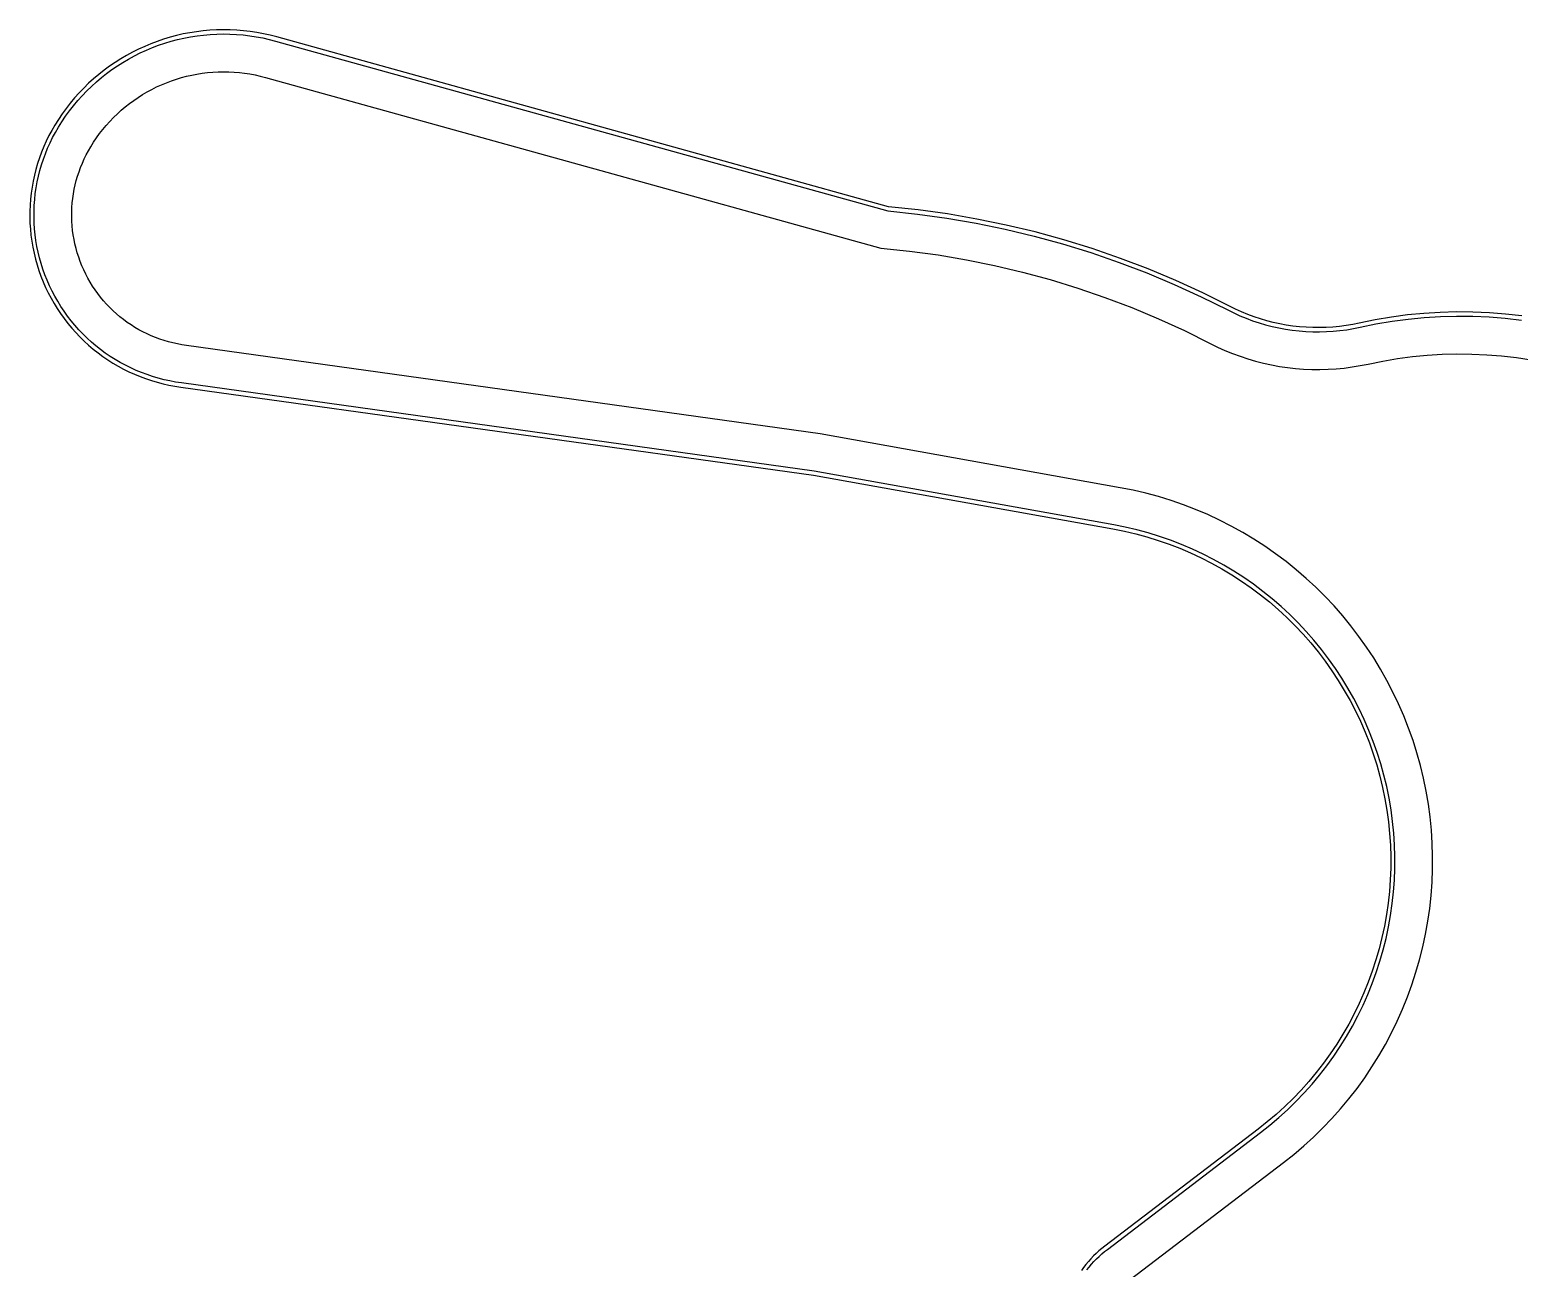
# Model space of a CAD drawing. Header units: millimetres. Extents: x 676447 to 689606, y 7455628 to 7463967.
# Drawn here: x 682237.4 to 682521.5, y 7462600.1 to 7462836.4 of the extents above; entities that cross this region are included whole.
import ezdxf

# ---------------------------------------------------------------- set-up
doc = ezdxf.new("R2010")
doc.units = ezdxf.units.MM
doc.header["$LTSCALE"] = 0.1
doc.header["$MEASUREMENT"] = 0
doc.layers.add('MUB_MEIOFIO', color=7, linetype='Continuous')
doc.layers.add('MUB_QUADRAS', color=7, linetype='Continuous')

msp = doc.modelspace()

# ---------------------------------------------------------------- linework, layer by layer
at = {"layer": 'MUB_MEIOFIO', "color": 244, "linetype": 'Continuous'}
msp.add_lwpolyline([(682439.01, 7462599.72), (682439.44, 7462600.27), (682439.88, 7462600.8), (682440.35, 7462601.32), (682440.83, 7462601.82), (682441.32, 7462602.31), (682441.84, 7462602.78), (682442.37, 7462603.23), (682442.92, 7462603.66), (682472.15, 7462625.95), (682473.91, 7462627.34), (682475.62, 7462628.8), (682477.29, 7462630.31), (682478.89, 7462631.88), (682480.45, 7462633.51), (682481.95, 7462635.18), (682483.39, 7462636.91), (682484.76, 7462638.69), (682486.08, 7462640.51), (682487.33, 7462642.38), (682488.52, 7462644.29), (682489.64, 7462646.24), (682490.69, 7462648.23), (682491.68, 7462650.25), (682492.59, 7462652.3), (682493.43, 7462654.39), (682494.2, 7462656.5), (682494.9, 7462658.64), (682495.52, 7462660.8), (682496.07, 7462662.98), (682496.54, 7462665.18), (682496.93, 7462667.39), (682497.25, 7462669.62), (682497.49, 7462671.85), (682497.66, 7462674.1), (682497.75, 7462676.34), (682497.76, 7462678.59), (682497.69, 7462680.84), (682497.54, 7462683.08), (682497.32, 7462685.32), (682497.02, 7462687.55), (682496.64, 7462689.77), (682496.19, 7462691.97), (682495.66, 7462694.15), (682495.06, 7462696.32), (682494.38, 7462698.46), (682493.63, 7462700.58), (682492.8, 7462702.68), (682491.91, 7462704.74), (682490.94, 7462706.77), (682489.91, 7462708.76), (682488.8, 7462710.72), (682487.63, 7462712.64), (682486.4, 7462714.52), (682485.1, 7462716.36), (682483.73, 7462718.14), (682482.31, 7462719.88), (682480.83, 7462721.57), (682479.28, 7462723.21), (682477.69, 7462724.8), (682476.04, 7462726.32), (682474.34, 7462727.79), (682472.59, 7462729.21), (682470.79, 7462730.55), (682468.94, 7462731.84), (682467.06, 7462733.06), (682465.13, 7462734.22), (682463.16, 7462735.31), (682461.16, 7462736.33), (682459.12, 7462737.28), (682457.05, 7462738.16), (682454.95, 7462738.97), (682452.83, 7462739.7), (682450.68, 7462740.36), (682448.51, 7462740.95), (682446.32, 7462741.46), (682444.12, 7462741.9), (682387, 7462752.16), (682266.29, 7462768.99), (682265.16, 7462769.15), (682264.06, 7462769.36), (682262.96, 7462769.6), (682261.87, 7462769.88), (682260.79, 7462770.2), (682259.72, 7462770.56), (682258.67, 7462770.95), (682257.63, 7462771.38), (682256.6, 7462771.84), (682255.6, 7462772.34), (682254.61, 7462772.88), (682253.64, 7462773.45), (682252.69, 7462774.05), (682251.76, 7462774.69), (682250.85, 7462775.35), (682249.97, 7462776.05), (682249.11, 7462776.78), (682248.28, 7462777.54), (682247.48, 7462778.33), (682246.7, 7462779.14), (682245.95, 7462779.98), (682245.24, 7462780.85), (682244.55, 7462781.74), (682243.89, 7462782.65), (682243.27, 7462783.59), (682242.68, 7462784.55), (682242.12, 7462785.52), (682241.6, 7462786.52), (682241.11, 7462787.53), (682240.66, 7462788.56), (682240.24, 7462789.61), (682239.86, 7462790.67), (682239.52, 7462791.74), (682239.22, 7462792.82), (682238.95, 7462793.92), (682238.72, 7462795.02), (682238.53, 7462796.13), (682238.38, 7462797.24), (682238.26, 7462798.36), (682238.19, 7462799.48), (682238.16, 7462800.61), (682238.16, 7462801.73), (682238.2, 7462802.86), (682238.29, 7462803.98), (682238.41, 7462805.1), (682238.57, 7462806.21), (682238.77, 7462807.32), (682239.01, 7462808.42), (682239.28, 7462809.51), (682239.6, 7462810.59), (682239.95, 7462811.66), (682240.33, 7462812.71), (682240.76, 7462813.76), (682241.22, 7462814.78), (682241.72, 7462815.79), (682242.25, 7462816.79), (682242.81, 7462817.76), (682243.48, 7462818.83), (682244.19, 7462819.87), (682244.93, 7462820.89), (682245.7, 7462821.88), (682246.51, 7462822.85), (682247.35, 7462823.78), (682248.22, 7462824.69), (682249.13, 7462825.57), (682250.06, 7462826.41), (682251.02, 7462827.23), (682252.01, 7462828.01), (682253.02, 7462828.76), (682254.06, 7462829.47), (682255.13, 7462830.14), (682256.21, 7462830.78), (682257.32, 7462831.38), (682258.44, 7462831.95), (682259.59, 7462832.47), (682260.75, 7462832.96), (682261.93, 7462833.4), (682263.12, 7462833.81), (682264.33, 7462834.17), (682265.55, 7462834.49), (682266.77, 7462834.77), (682268.01, 7462835.01), (682269.26, 7462835.21), (682270.51, 7462835.36), (682271.76, 7462835.47), (682273.02, 7462835.54), (682274.28, 7462835.56), (682275.54, 7462835.55), (682276.79, 7462835.48), (682278.05, 7462835.38), (682279.3, 7462835.23), (682280.54, 7462835.04), (682281.78, 7462834.81), (682283.01, 7462834.54), (682284.24, 7462834.22), (682401, 7462801.81), (682406.7, 7462801.21), (682412.31, 7462800.43), (682417.88, 7462799.46), (682423.42, 7462798.32), (682428.92, 7462797), (682434.38, 7462795.51), (682439.78, 7462793.84), (682445.13, 7462791.99), (682450.42, 7462789.98), (682455.63, 7462787.79), (682460.78, 7462785.43), (682465.86, 7462782.91), (682467.01, 7462782.34), (682468.19, 7462781.8), (682469.4, 7462781.31), (682470.62, 7462780.85), (682471.85, 7462780.44), (682473.1, 7462780.08), (682474.36, 7462779.75), (682475.63, 7462779.47), (682476.91, 7462779.24), (682478.19, 7462779.05), (682479.49, 7462778.9), (682480.78, 7462778.8), (682482.08, 7462778.74), (682483.38, 7462778.73), (682484.68, 7462778.77), (682485.98, 7462778.85), (682487.28, 7462778.97), (682488.57, 7462779.14), (682489.85, 7462779.36), (682491.11, 7462779.62), (682494.15, 7462780.24), (682497.21, 7462780.75), (682500.27, 7462781.15), (682503.35, 7462781.45), (682506.44, 7462781.64), (682509.53, 7462781.72), (682512.63, 7462781.69), (682515.72, 7462781.56), (682518.8, 7462781.31), (682521.88, 7462780.96)], dxfattribs=at)
at = {"layer": 'MUB_QUADRAS', "linetype": 'Continuous'}
for points in [[(682521.98, 7462781.76), (682518.88, 7462782.11), (682515.77, 7462782.35), (682512.65, 7462782.49), (682509.53, 7462782.52), (682506.41, 7462782.44), (682503.29, 7462782.24), (682500.18, 7462781.95), (682497.09, 7462781.54), (682494.01, 7462781.02), (682490.95, 7462780.4), (682489.7, 7462780.15), (682488.45, 7462779.94), (682487.19, 7462779.77), (682485.92, 7462779.65), (682484.65, 7462779.57), (682483.38, 7462779.53), (682482.1, 7462779.54), (682480.83, 7462779.6), (682479.56, 7462779.7), (682478.3, 7462779.84), (682477.04, 7462780.03), (682475.79, 7462780.26), (682474.54, 7462780.53), (682473.31, 7462780.85), (682472.09, 7462781.21), (682470.88, 7462781.61), (682469.69, 7462782.05), (682468.51, 7462782.54), (682467.35, 7462783.06), (682466.21, 7462783.63), (682461.12, 7462786.16), (682455.96, 7462788.52), (682450.71, 7462790.72), (682445.4, 7462792.74), (682440.03, 7462794.6), (682434.6, 7462796.28), (682429.12, 7462797.78), (682423.6, 7462799.1), (682418.03, 7462800.25), (682412.43, 7462801.22), (682406.8, 7462802), (682401.15, 7462802.6), (682284.45, 7462834.99), (682283.2, 7462835.31), (682281.94, 7462835.59), (682280.68, 7462835.83), (682279.41, 7462836.03), (682278.13, 7462836.18), (682276.85, 7462836.28), (682275.56, 7462836.35), (682274.27, 7462836.36), (682272.99, 7462836.34), (682271.7, 7462836.27), (682270.42, 7462836.16), (682269.14, 7462836), (682267.87, 7462835.8), (682266.61, 7462835.56), (682265.35, 7462835.27), (682264.11, 7462834.94), (682262.88, 7462834.57), (682261.66, 7462834.15), (682260.46, 7462833.7), (682259.27, 7462833.2), (682258.1, 7462832.67), (682256.95, 7462832.09), (682255.82, 7462831.48), (682254.71, 7462830.83), (682253.62, 7462830.14), (682252.56, 7462829.41), (682251.52, 7462828.65), (682250.51, 7462827.85), (682249.53, 7462827.02), (682248.58, 7462826.15), (682247.66, 7462825.25), (682246.77, 7462824.33), (682245.91, 7462823.37), (682245.08, 7462822.38), (682244.29, 7462821.37), (682243.53, 7462820.33), (682242.81, 7462819.26), (682242.13, 7462818.17), (682241.55, 7462817.17), (682241, 7462816.16), (682240.5, 7462815.12), (682240.02, 7462814.07), (682239.59, 7462813), (682239.19, 7462811.92), (682238.83, 7462810.83), (682238.51, 7462809.72), (682238.23, 7462808.6), (682237.98, 7462807.47), (682237.78, 7462806.34), (682237.62, 7462805.2), (682237.49, 7462804.05), (682237.41, 7462802.9), (682237.36, 7462801.75), (682237.36, 7462800.6), (682237.39, 7462799.45), (682237.47, 7462798.29), (682237.58, 7462797.15), (682237.74, 7462796.01), (682237.93, 7462794.87), (682238.17, 7462793.74), (682238.44, 7462792.62), (682238.75, 7462791.51), (682239.1, 7462790.41), (682239.49, 7462789.33), (682239.92, 7462788.26), (682240.38, 7462787.2), (682240.88, 7462786.16), (682241.42, 7462785.14), (682241.99, 7462784.14), (682242.6, 7462783.16), (682243.23, 7462782.2), (682243.91, 7462781.26), (682244.61, 7462780.35), (682245.35, 7462779.46), (682246.11, 7462778.6), (682246.91, 7462777.76), (682247.73, 7462776.96), (682248.58, 7462776.18), (682249.46, 7462775.43), (682250.37, 7462774.72), (682251.29, 7462774.03), (682252.25, 7462773.38), (682253.22, 7462772.77), (682254.21, 7462772.18), (682255.23, 7462771.63), (682256.26, 7462771.12), (682257.31, 7462770.64), (682258.38, 7462770.2), (682259.46, 7462769.8), (682260.55, 7462769.44), (682261.65, 7462769.11), (682262.77, 7462768.82), (682263.9, 7462768.57), (682265.03, 7462768.36), (682266.17, 7462768.19), (682386.88, 7462751.37), (682443.97, 7462741.11), (682446.15, 7462740.68), (682448.31, 7462740.18), (682450.45, 7462739.6), (682452.58, 7462738.94), (682454.68, 7462738.22), (682456.75, 7462737.42), (682458.79, 7462736.55), (682460.81, 7462735.61), (682462.78, 7462734.6), (682464.73, 7462733.53), (682466.63, 7462732.38), (682468.5, 7462731.18), (682470.32, 7462729.91), (682472.1, 7462728.57), (682473.82, 7462727.18), (682475.51, 7462725.73), (682477.13, 7462724.22), (682478.71, 7462722.65), (682480.23, 7462721.04), (682481.7, 7462719.37), (682483.1, 7462717.65), (682484.45, 7462715.88), (682485.73, 7462714.07), (682486.96, 7462712.21), (682488.11, 7462710.32), (682489.2, 7462708.38), (682490.23, 7462706.41), (682491.18, 7462704.41), (682492.07, 7462702.37), (682492.88, 7462700.3), (682493.62, 7462698.21), (682494.29, 7462696.09), (682494.89, 7462693.95), (682495.41, 7462691.79), (682495.86, 7462689.62), (682496.23, 7462687.43), (682496.52, 7462685.23), (682496.74, 7462683.02), (682496.89, 7462680.8), (682496.96, 7462678.58), (682496.95, 7462676.36), (682496.86, 7462674.14), (682496.7, 7462671.93), (682496.46, 7462669.72), (682496.14, 7462667.52), (682495.75, 7462665.33), (682495.29, 7462663.16), (682494.75, 7462661.01), (682494.13, 7462658.87), (682493.44, 7462656.76), (682492.68, 7462654.67), (682491.85, 7462652.62), (682490.95, 7462650.59), (682489.98, 7462648.59), (682488.94, 7462646.63), (682487.83, 7462644.7), (682486.66, 7462642.81), (682485.42, 7462640.97), (682484.12, 7462639.17), (682482.76, 7462637.41), (682481.34, 7462635.71), (682479.86, 7462634.05), (682478.33, 7462632.45), (682476.74, 7462630.89), (682475.09, 7462629.4), (682473.4, 7462627.96), (682471.66, 7462626.58), (682442.43, 7462604.29), (682441.86, 7462603.84), (682441.31, 7462603.38), (682440.78, 7462602.89), (682440.26, 7462602.39), (682439.76, 7462601.86), (682439.28, 7462601.33), (682438.81, 7462600.77), (682438.37, 7462600.2), (682437.95, 7462599.61)], [(682447.28, 7462597.93), (682476.52, 7462620.23), (682478.47, 7462621.78), (682480.38, 7462623.39), (682482.22, 7462625.07), (682484.01, 7462626.82), (682485.74, 7462628.62), (682487.4, 7462630.48), (682489, 7462632.4), (682490.53, 7462634.38), (682491.99, 7462636.4), (682493.38, 7462638.47), (682494.7, 7462640.59), (682495.94, 7462642.76), (682497.11, 7462644.97), (682498.2, 7462647.21), (682499.22, 7462649.49), (682500.15, 7462651.81), (682501.01, 7462654.15), (682501.78, 7462656.53), (682502.47, 7462658.93), (682503.08, 7462661.35), (682503.6, 7462663.79), (682504.04, 7462666.25), (682504.4, 7462668.72), (682504.66, 7462671.2), (682504.85, 7462673.69), (682504.94, 7462676.19), (682504.95, 7462678.69), (682504.88, 7462681.18), (682504.72, 7462683.67), (682504.47, 7462686.16), (682504.14, 7462688.63), (682503.72, 7462691.09), (682503.22, 7462693.54), (682502.63, 7462695.97), (682501.96, 7462698.37), (682501.21, 7462700.75), (682500.37, 7462703.11), (682499.46, 7462705.43), (682498.46, 7462707.72), (682497.39, 7462709.97), (682496.24, 7462712.19), (682495.01, 7462714.37), (682493.71, 7462716.5), (682492.34, 7462718.58), (682490.9, 7462720.62), (682489.38, 7462722.61), (682487.8, 7462724.54), (682486.15, 7462726.42), (682484.44, 7462728.23), (682482.67, 7462729.99), (682480.84, 7462731.69), (682478.95, 7462733.32), (682477.01, 7462734.89), (682475.01, 7462736.39), (682472.96, 7462737.82), (682470.86, 7462739.17), (682468.72, 7462740.46), (682466.54, 7462741.67), (682464.31, 7462742.8), (682462.05, 7462743.86), (682459.75, 7462744.83), (682457.42, 7462745.73), (682455.06, 7462746.55), (682452.68, 7462747.28), (682450.27, 7462747.93), (682447.83, 7462748.5), (682445.38, 7462748.99), (682388.14, 7462759.28), (682267.24, 7462776.12), (682266.38, 7462776.25), (682265.52, 7462776.41), (682264.66, 7462776.6), (682263.81, 7462776.81), (682262.97, 7462777.06), (682262.14, 7462777.34), (682261.32, 7462777.64), (682260.51, 7462777.97), (682259.72, 7462778.33), (682258.93, 7462778.72), (682258.16, 7462779.14), (682257.41, 7462779.58), (682256.67, 7462780.05), (682255.95, 7462780.54), (682255.24, 7462781.06), (682254.55, 7462781.6), (682253.89, 7462782.17), (682253.24, 7462782.76), (682252.61, 7462783.37), (682252.01, 7462784), (682251.43, 7462784.66), (682250.87, 7462785.33), (682250.33, 7462786.02), (682249.82, 7462786.73), (682249.34, 7462787.46), (682248.88, 7462788.21), (682248.44, 7462788.97), (682248.04, 7462789.74), (682247.66, 7462790.53), (682247.31, 7462791.33), (682246.98, 7462792.14), (682246.69, 7462792.97), (682246.42, 7462793.8), (682246.18, 7462794.64), (682245.97, 7462795.49), (682245.8, 7462796.35), (682245.65, 7462797.21), (682245.53, 7462798.08), (682245.44, 7462798.95), (682245.38, 7462799.82), (682245.36, 7462800.7), (682245.36, 7462801.57), (682245.39, 7462802.45), (682245.46, 7462803.32), (682245.55, 7462804.19), (682245.68, 7462805.05), (682245.83, 7462805.92), (682246.02, 7462806.77), (682246.23, 7462807.62), (682246.47, 7462808.46), (682246.75, 7462809.29), (682247.05, 7462810.11), (682247.38, 7462810.92), (682247.74, 7462811.72), (682248.12, 7462812.51), (682248.53, 7462813.28), (682248.97, 7462814.04), (682249.51, 7462814.89), (682250.08, 7462815.73), (682250.68, 7462816.55), (682251.3, 7462817.35), (682251.95, 7462818.13), (682252.63, 7462818.88), (682253.33, 7462819.61), (682254.06, 7462820.32), (682254.81, 7462821), (682255.58, 7462821.66), (682256.38, 7462822.28), (682257.19, 7462822.89), (682258.03, 7462823.46), (682258.88, 7462824), (682259.76, 7462824.52), (682260.65, 7462825), (682261.55, 7462825.45), (682262.48, 7462825.88), (682263.41, 7462826.27), (682264.36, 7462826.62), (682265.32, 7462826.95), (682266.29, 7462827.24), (682267.27, 7462827.5), (682268.26, 7462827.73), (682269.25, 7462827.92), (682270.25, 7462828.08), (682271.26, 7462828.2), (682272.27, 7462828.29), (682273.28, 7462828.34), (682274.29, 7462828.36), (682275.31, 7462828.35), (682276.32, 7462828.3), (682277.33, 7462828.22), (682278.34, 7462828.1), (682279.34, 7462827.94), (682280.34, 7462827.76), (682281.32, 7462827.54), (682282.31, 7462827.28), (682399.72, 7462794.7), (682405.17, 7462794.14), (682410.61, 7462793.4), (682416.01, 7462792.49), (682421.39, 7462791.4), (682426.73, 7462790.13), (682432.02, 7462788.7), (682437.26, 7462787.09), (682442.45, 7462785.31), (682447.58, 7462783.36), (682452.64, 7462781.24), (682457.62, 7462778.96), (682462.53, 7462776.52), (682463.92, 7462775.83), (682465.34, 7462775.19), (682466.77, 7462774.6), (682468.23, 7462774.06), (682469.7, 7462773.57), (682471.19, 7462773.13), (682472.69, 7462772.75), (682474.2, 7462772.41), (682475.73, 7462772.13), (682477.26, 7462771.91), (682478.8, 7462771.73), (682480.35, 7462771.61), (682481.9, 7462771.55), (682483.45, 7462771.53), (682485, 7462771.58), (682486.55, 7462771.67), (682488.09, 7462771.82), (682489.63, 7462772.02), (682491.16, 7462772.28), (682492.68, 7462772.59), (682495.47, 7462773.16), (682498.27, 7462773.63), (682501.09, 7462774), (682503.92, 7462774.27), (682506.76, 7462774.44), (682509.6, 7462774.52), (682512.44, 7462774.49), (682515.28, 7462774.37), (682518.11, 7462774.15), (682520.94, 7462773.82), (682523.75, 7462773.4)]]:
    msp.add_lwpolyline(points, dxfattribs=at)

doc.saveas('drawing.dxf')
